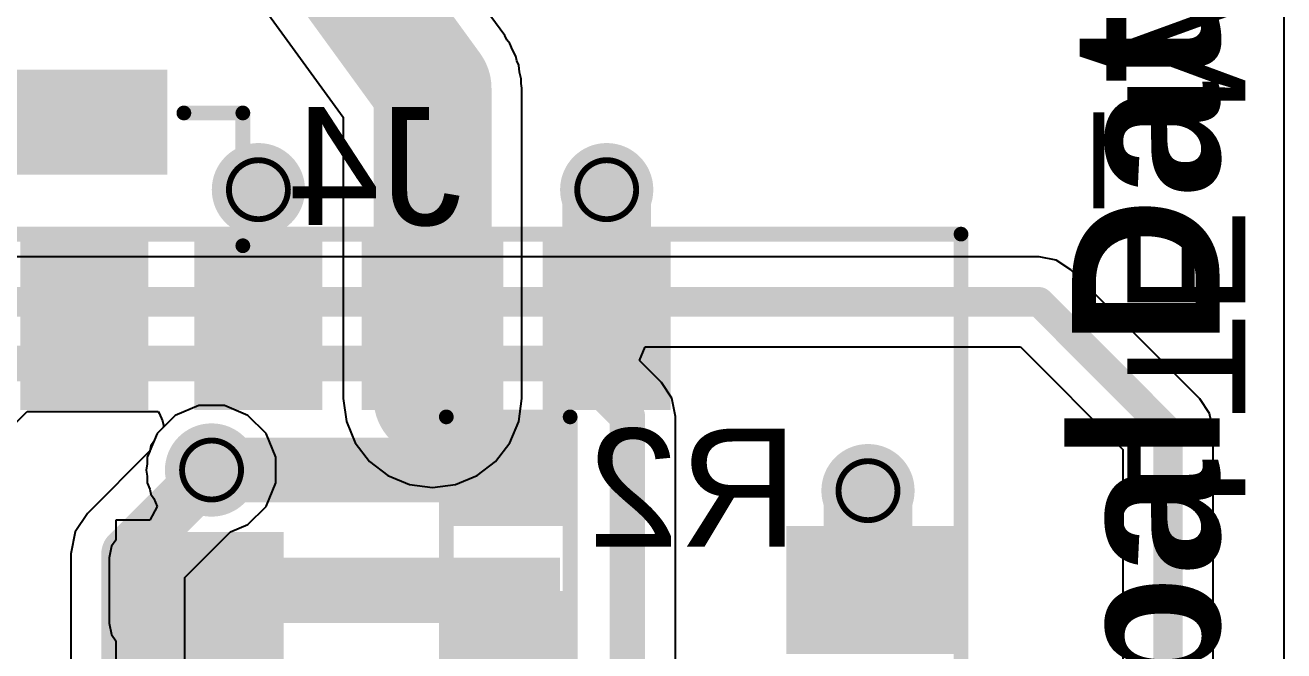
# Model space of a CAD drawing. Header units: inches. Extents: x 0 to 12.8, y -0.1 to 3.7.
# Drawn here: x 0.8492 to 1.276, y 1.2937 to 1.5057 of the extents above; entities that cross this region are included whole.
import ezdxf

# ---------------------------------------------------------------- set-up
doc = ezdxf.new("R2010")
doc.units = ezdxf.units.IN
doc.header["$MEASUREMENT"] = 0
for name, color, linetype in [('Bottom Layer', 5, 'Continuous'), ('Bottom Overlay', 54, 'Continuous'), ('Bottom Paste', 16, 'Continuous'), ('Bottom Solder', 6, 'Continuous'), ('Drill Drawing', 1, 'Continuous'), ('Top Layer', 1, 'Continuous'), ('Top Overlay', 2, 'Continuous'), ('Top Paste', 8, 'Continuous'), ('Top Solder', 216, 'Continuous'), ('Via Holes', 16, 'Continuous')]:
    doc.layers.add(name, color=color, linetype=linetype)
doc.styles.add('Arial', font='', dxfattribs={"height": 0.2})
doc.styles.add('Arial_Bold', font='', dxfattribs={"height": 0.2})
doc.styles.get('Arial').set_extended_font_data('Arial')
doc.styles.get('Arial_Bold').set_extended_font_data('Arial', bold=True)

# ---------------------------------------------------------------- blocks, each defined once
blk = doc.blocks.new('SIM7500E_4')
at = {"layer": 'Top Layer'}
for points in [[(0.63583, 0.11614), (0.63583, 0.06496), (0.60039, 0.06496), (0.60039, 0.11614)], [(0.69488, 0.11614), (0.69488, 0.06496), (0.65945, 0.06496), (0.65945, 0.11614)], [(0.75622, 0.11614), (0.75622, 0.06496), (0.71622, 0.06496), (0.71622, 0.11614)], [(0.81299, 0.11614), (0.81299, 0.06496), (0.77756, 0.06496), (0.77756, 0.11614)], [(0.91142, -0.01772), (0.86024, -0.01772), (0.86024, 0.01772), (0.91142, 0.01772)]]:
    blk.add_hatch(color=1, dxfattribs=at).paths.add_polyline_path(points)
at = {"layer": 'Top Paste'}
for points in [[(0.63583, 0.11614), (0.63583, 0.06496), (0.60039, 0.06496), (0.60039, 0.11614)], [(0.69488, 0.11614), (0.69488, 0.06496), (0.65945, 0.06496), (0.65945, 0.11614)], [(0.75622, 0.11614), (0.75622, 0.06496), (0.71622, 0.06496), (0.71622, 0.11614)], [(0.81299, 0.11614), (0.81299, 0.06496), (0.77756, 0.06496), (0.77756, 0.11614)], [(0.91142, -0.01772), (0.86024, -0.01772), (0.86024, 0.01772), (0.91142, 0.01772)]]:
    blk.add_hatch(color=8, dxfattribs=at).paths.add_polyline_path(points)
at = {"layer": 'Top Solder'}
for points in [[(0.63983, 0.12014), (0.63983, 0.06096), (0.59639, 0.06096), (0.59639, 0.12014)], [(0.69888, 0.12014), (0.69888, 0.06096), (0.65545, 0.06096), (0.65545, 0.12014)], [(0.76022, 0.12014), (0.76022, 0.06096), (0.71222, 0.06096), (0.71222, 0.12014)], [(0.81699, 0.12014), (0.81699, 0.06096), (0.77356, 0.06096), (0.77356, 0.12014)], [(0.91542, -0.02172), (0.85624, -0.02172), (0.85624, 0.02172), (0.91542, 0.02172)]]:
    blk.add_hatch(color=216, dxfattribs=at).paths.add_polyline_path(points)
at = {"layer": 'Top Overlay'}
for points in [[(-0.03356, 0.12061, 0.005, 0.005, 0), (0.91544, 0.12061, 0.005, 0.005, 0)], [(0.91544, -0.94639, 0.005, 0.005, 0), (0.91544, 0.12061, 0.005, 0.005, 0)]]:
    blk.add_lwpolyline(points, format="xyseb", dxfattribs=at)
blk.add_lwpolyline([(0.91419, 0.12061, 0.0025, 0.0025, 1), (0.91669, 0.12061, 0.0025, 0.0025, 1)], format="xyseb", close=True, dxfattribs=at)
blk.add_lwpolyline([(0.91419, 0.12061, 0.0025, 0.0025, 1), (0.91669, 0.12061, 0.0025, 0.0025, 1)], format="xyseb", close=True, dxfattribs=at)
blk = doc.blocks.new('XKNANO_113_B_6')
at = {"layer": 'Bottom Layer'}
for points in [[(0.24213, -0.16575), (0.26969, -0.16575), (0.26969, -0.24843), (0.24213, -0.24843)], [(0.0815, -0.24291), (0.11299, -0.24291), (0.11299, -0.2878), (0.0815, -0.2878)]]:
    blk.add_hatch(color=5, dxfattribs=at).paths.add_polyline_path(points)
at = {"layer": 'Bottom Paste'}
for points in [[(0.24213, -0.16575), (0.26969, -0.16575), (0.26969, -0.24843), (0.24213, -0.24843)], [(0.0815, -0.24291), (0.11299, -0.24291), (0.11299, -0.2878), (0.0815, -0.2878)]]:
    blk.add_hatch(color=16, dxfattribs=at).paths.add_polyline_path(points)
at = {"layer": 'Bottom Solder'}
for points in [[(0.23813, -0.16175), (0.27369, -0.16175), (0.27369, -0.25243), (0.23813, -0.25243)], [(0.04009, -0.23891), (0.07959, -0.23891), (0.07959, -0.2918), (0.04009, -0.2918)], [(0.0775, -0.23891), (0.11699, -0.23891), (0.11699, -0.2918), (0.0775, -0.2918)]]:
    blk.add_hatch(color=6, dxfattribs=at).paths.add_polyline_path(points)
at = {"layer": 'Bottom Overlay'}
for points in [[(0.259, -0.258, 0.005, 0.005, 0), (0.259, -0.278, 0.005, 0.005, 0)], [(0.214, -0.278, 0.005, 0.005, 0), (0.259, -0.278, 0.005, 0.005, 0)]]:
    blk.add_lwpolyline(points, format="xyseb", dxfattribs=at)
for points in [[(0.25775, -0.258, 0.0025, 0.0025, 1), (0.26025, -0.258, 0.0025, 0.0025, 1)], [(0.21275, -0.278, 0.0025, 0.0025, 1), (0.21525, -0.278, 0.0025, 0.0025, 1)], [(0.25775, -0.278, 0.0025, 0.0025, 1), (0.26025, -0.278, 0.0025, 0.0025, 1)], [(0.25775, -0.278, 0.0025, 0.0025, 1), (0.26025, -0.278, 0.0025, 0.0025, 1)]]:
    blk.add_lwpolyline(points, format="xyseb", close=True, dxfattribs=at)
blk = doc.blocks.new('R___0603_B_32')
at = {"layer": 'Bottom Layer'}
for points in [[(-0.045, -0.0175), (-0.045, 0.0175), (-0.015, 0.0175), (-0.015, -0.0175)], [(0.015, -0.0175), (0.015, 0.0175), (0.045, 0.0175), (0.045, -0.0175)]]:
    blk.add_hatch(color=5, dxfattribs=at).paths.add_polyline_path(points)
at = {"layer": 'Bottom Paste'}
for points in [[(-0.045, -0.0175), (-0.045, 0.0175), (-0.015, 0.0175), (-0.015, -0.0175)], [(0.015, -0.0175), (0.015, 0.0175), (0.045, 0.0175), (0.045, -0.0175)]]:
    blk.add_hatch(color=16, dxfattribs=at).paths.add_polyline_path(points)
at = {"layer": 'Bottom Solder'}
for points in [[(-0.049, -0.0215), (-0.049, 0.0215), (-0.011, 0.0215), (-0.011, -0.0215)], [(0.011, -0.0215), (0.011, 0.0215), (0.049, 0.0215), (0.049, -0.0215)]]:
    blk.add_hatch(color=6, dxfattribs=at).paths.add_polyline_path(points)
at = {"layer": 'Bottom Overlay'}
for points in [[(-0.048, -0.021, 0.005, 0.005, 0), (-0.048, 0.021, 0.005, 0.005, 0)], [(0.048, 0.021, 0.005, 0.005, 0), (-0.048, 0.021, 0.005, 0.005, 0)], [(0.048, -0.021, 0.005, 0.005, 0), (0.048, 0.021, 0.005, 0.005, 0)], [(0.048, -0.021, 0.005, 0.005, 0), (-0.048, -0.021, 0.005, 0.005, 0)]]:
    blk.add_lwpolyline(points, format="xyseb", dxfattribs=at)
for points in [[(-0.04925, 0.021, 0.0025, 0.0025, 1), (-0.04675, 0.021, 0.0025, 0.0025, 1)], [(-0.04925, 0.021, 0.0025, 0.0025, 1), (-0.04675, 0.021, 0.0025, 0.0025, 1)], [(0.04675, 0.021, 0.0025, 0.0025, 1), (0.04925, 0.021, 0.0025, 0.0025, 1)], [(0.04675, 0.021, 0.0025, 0.0025, 1), (0.04925, 0.021, 0.0025, 0.0025, 1)], [(-0.04925, -0.021, 0.0025, 0.0025, 1), (-0.04675, -0.021, 0.0025, 0.0025, 1)], [(-0.04925, -0.021, 0.0025, 0.0025, 1), (-0.04675, -0.021, 0.0025, 0.0025, 1)], [(0.04675, -0.021, 0.0025, 0.0025, 1), (0.04925, -0.021, 0.0025, 0.0025, 1)], [(0.04675, -0.021, 0.0025, 0.0025, 1), (0.04925, -0.021, 0.0025, 0.0025, 1)]]:
    blk.add_lwpolyline(points, format="xyseb", close=True, dxfattribs=at)

msp = doc.modelspace()

# ---------------------------------------------------------------- hatches: boundary and pattern name
at = {"layer": 'Bottom Layer'}
h = msp.add_hatch(color=5, dxfattribs=at)
edge = h.paths.add_edge_path()
edge.add_arc((0.92828, 1.45), 0.01181, 0, 360)
h = msp.add_hatch(color=5, dxfattribs=at)
edge = h.paths.add_edge_path()
edge.add_arc((1.04639, 1.45), 0.01181, 0, 360)
h = msp.add_hatch(color=5, dxfattribs=at)
edge = h.paths.add_edge_path()
edge.add_arc((0.91239, 1.355), 0.01181, 0, 360)
h = msp.add_hatch(color=5, dxfattribs=at)
edge = h.paths.add_edge_path()
edge.add_arc((1.135, 1.348), 0.01181, 0, 360)
for points in [[(0.88791, 1.30315), (1.0305, 1.30315), (1.0305, 1.32524), (0.88791, 1.32524)], [(0.9955, 1.24372), (1.0305, 1.24372), (1.0305, 1.31), (0.9955, 1.31)]]:
    msp.add_hatch(color=5, dxfattribs=at).paths.add_polyline_path(points)
at = {"layer": 'Bottom Solder'}
h = msp.add_hatch(color=6, dxfattribs=at)
edge = h.paths.add_edge_path()
edge.add_arc((0.92828, 1.45), 0.01581, 0, 360)
h = msp.add_hatch(color=6, dxfattribs=at)
edge = h.paths.add_edge_path()
edge.add_arc((1.04639, 1.45), 0.01581, 0, 360)
h = msp.add_hatch(color=6, dxfattribs=at)
edge = h.paths.add_edge_path()
edge.add_arc((0.91239, 1.355), 0.01581, 0, 360)
h = msp.add_hatch(color=6, dxfattribs=at)
edge = h.paths.add_edge_path()
edge.add_arc((1.135, 1.348), 0.01581, 0, 360)
at = {"layer": 'Top Layer'}
h = msp.add_hatch(color=1, dxfattribs=at)
edge = h.paths.add_edge_path()
edge.add_arc((0.92828, 1.45), 0.01181, 0, 360)
h = msp.add_hatch(color=1, dxfattribs=at)
edge = h.paths.add_edge_path()
edge.add_arc((1.04639, 1.45), 0.01181, 0, 360)
h = msp.add_hatch(color=1, dxfattribs=at)
edge = h.paths.add_edge_path()
edge.add_arc((0.91239, 1.355), 0.01181, 0, 360)
h = msp.add_hatch(color=1, dxfattribs=at)
edge = h.paths.add_edge_path()
edge.add_arc((1.135, 1.348), 0.01181, 0, 360)
at = {"layer": 'Top Solder'}
h = msp.add_hatch(color=216, dxfattribs=at)
edge = h.paths.add_edge_path()
edge.add_arc((0.92828, 1.45), 0.01581, 0, 360)
h = msp.add_hatch(color=216, dxfattribs=at)
edge = h.paths.add_edge_path()
edge.add_arc((1.04639, 1.45), 0.01581, 0, 360)
h = msp.add_hatch(color=216, dxfattribs=at)
edge = h.paths.add_edge_path()
edge.add_arc((0.91239, 1.355), 0.01581, 0, 360)
h = msp.add_hatch(color=216, dxfattribs=at)
edge = h.paths.add_edge_path()
edge.add_arc((1.135, 1.348), 0.01581, 0, 360)
at = {"layer": 'Via Holes'}
h = msp.add_hatch(color=7, dxfattribs=at)
edge = h.paths.add_edge_path()
edge.add_arc((0.92828, 1.45), 0.00591, 0, 360)
h = msp.add_hatch(color=7, dxfattribs=at)
edge = h.paths.add_edge_path()
edge.add_arc((1.04639, 1.45), 0.00591, 0, 360)
h = msp.add_hatch(color=7, dxfattribs=at)
edge = h.paths.add_edge_path()
edge.add_arc((0.91239, 1.355), 0.00591, 0, 360)
h = msp.add_hatch(color=7, dxfattribs=at)
edge = h.paths.add_edge_path()
edge.add_arc((1.135, 1.348), 0.00591, 0, 360)

# ---------------------------------------------------------------- linework, layer by layer
at = {"layer": 'Bottom Layer'}
for p, q in [((1.276, 1.93), (1.276, 1.13725)), ((1.193, 1.42729), (0.669, 1.42729)), ((1.19885, 1.42613), (1.193, 1.42729)), ((1.20381, 1.42281), (1.19885, 1.42613)), ((1.24753, 1.3791), (1.20381, 1.42281)), ((1.05754, 1.39209), (1.05945, 1.39671)), ((1.05945, 1.39671), (1.18667, 1.39671)), ((1.18667, 1.39671), (1.22142, 1.36195)), ((1.06495, 1.38468), (1.05754, 1.39209)), ((1.06848, 1.37938), (1.06495, 1.38468)), ((1.06973, 1.37314), (1.06848, 1.37938)), ((1.25084, 1.37414), (1.24753, 1.3791)), ((0.83081, 1.35574), (0.84985, 1.37478)), ((0.84985, 1.37478), (0.89425, 1.37478)), ((0.89425, 1.37478), (0.89461, 1.37428)), ((0.89461, 1.37428), (0.89578, 1.37162)), ((0.89578, 1.37162), (0.8962, 1.36978)), ((1.06973, 1.2684), (1.06973, 1.37314)), ((1.25201, 1.36829), (1.25084, 1.37414)), ((0.8939, 1.36735), (0.89279, 1.36468)), ((0.89594, 1.3694), (0.8939, 1.36735)), ((0.8962, 1.36978), (0.89594, 1.3694)), ((1.25201, 1.20071), (1.25201, 1.36829)), ((0.8918, 1.36319), (0.89145, 1.36144)), ((0.89279, 1.36468), (0.8918, 1.36319)), ((1.22142, 1.36195), (1.22142, 1.20705)), ((0.89145, 1.36144), (0.89058, 1.35934)), ((0.89058, 1.35934), (0.89058, 1.35707)), ((0.89058, 1.35707), (0.89017, 1.355)), ((0.89017, 1.355), (0.89058, 1.35293)), ((0.89058, 1.35293), (0.89058, 1.35066)), ((0.89058, 1.35066), (0.89145, 1.34856)), ((0.89145, 1.34856), (0.8918, 1.34681)), ((0.8918, 1.34681), (0.89279, 1.34532)), ((0.89279, 1.34532), (0.8939, 1.34265)), ((0.8939, 1.34265), (0.89148, 1.33799)), ((0.89148, 1.33799), (0.87991, 1.33799)), ((0.87991, 1.33799), (0.87991, 1.33127)), ((0.87849, 1.32915), (0.87772, 1.32524)), ((0.87991, 1.33127), (0.87849, 1.32915)), ((0.87772, 1.32524), (0.87772, 1.30315)), ((0.87772, 1.30315), (0.87849, 1.29925)), ((0.87849, 1.29925), (0.87991, 1.29713)), ((0.87991, 1.29713), (0.87991, 1.2905))]:
    msp.add_line(p, q, dxfattribs=at)
for points in [[(0.669, 1.412, 0.01, 0.01, 0), (1.193, 1.412, 0.01, 0.01, 0)], [(1.193, 1.412, 0.01, 0.01, 0), (1.23671, 1.36829, 0.01, 0.01, 0)], [(0.8431, 1.3911, 0.012, 0.012, 0), (1.03546, 1.3911, 0.012, 0.012, 0)], [(1.03546, 1.3911, 0.012, 0.012, 0), (1.05341, 1.37314, 0.012, 0.012, 0)], [(1.05341, 1.2684, 0.012, 0.012, 0), (1.05341, 1.37314, 0.012, 0.012, 0)], [(1.23671, 1.20071, 0.01, 0.01, 0), (1.23671, 1.36829, 0.01, 0.01, 0)], [(0.91158, 1.355, 0.022, 0.022, 0), (0.91239, 1.355, 0.022, 0.022, 0)], [(0.91239, 1.355, 0.022, 0.022, 0), (1.013, 1.355, 0.022, 0.022, 0)], [(0.90814, 1.31646, 0.015, 0.015, 0), (0.91035, 1.31424, 0.015, 0.015, 0)]]:
    msp.add_lwpolyline(points, format="xyseb", dxfattribs=at)
for points in [[(1.1905, 1.412, 0.005, 0.005, 1), (1.1955, 1.412, 0.005, 0.005, 1)], [(1.1905, 1.412, 0.005, 0.005, 1), (1.1955, 1.412, 0.005, 0.005, 1)], [(1.03246, 1.3911, 0.006, 0.006, 1), (1.03846, 1.3911, 0.006, 0.006, 1)], [(1.03246, 1.3911, 0.006, 0.006, 1), (1.03846, 1.3911, 0.006, 0.006, 1)], [(1.05041, 1.37314, 0.006, 0.006, 1), (1.05641, 1.37314, 0.006, 0.006, 1)], [(1.05041, 1.37314, 0.006, 0.006, 1), (1.05641, 1.37314, 0.006, 0.006, 1)], [(1.23421, 1.36829, 0.005, 0.005, 1), (1.23921, 1.36829, 0.005, 0.005, 1)], [(1.23421, 1.36829, 0.005, 0.005, 1), (1.23921, 1.36829, 0.005, 0.005, 1)], [(0.90608, 1.355, 0.011, 0.011, 1), (0.91708, 1.355, 0.011, 0.011, 1)], [(0.90689, 1.355, 0.011, 0.011, 1), (0.91789, 1.355, 0.011, 0.011, 1)], [(0.90689, 1.355, 0.011, 0.011, 1), (0.91789, 1.355, 0.011, 0.011, 1)], [(1.0075, 1.355, 0.011, 0.011, 1), (1.0185, 1.355, 0.011, 0.011, 1)], [(0.90439, 1.31646, 0.0075, 0.0075, 1), (0.91189, 1.31646, 0.0075, 0.0075, 1)], [(0.9066, 1.31424, 0.0075, 0.0075, 1), (0.9141, 1.31424, 0.0075, 0.0075, 1)]]:
    msp.add_lwpolyline(points, format="xyseb", close=True, dxfattribs=at)
at = {"layer": 'Drill Drawing'}
for points in [[(0.93828, 1.45, 0.002, 0.002, 1), (0.91828, 1.45, 0.002, 0.002, 1)], [(1.05639, 1.45, 0.002, 0.002, 1), (1.03639, 1.45, 0.002, 0.002, 1)], [(0.91778, 1.45, 0.001, 0.001, 1), (0.91878, 1.45, 0.001, 0.001, 1)], [(0.93778, 1.45, 0.001, 0.001, 1), (0.93878, 1.45, 0.001, 0.001, 1)], [(1.03589, 1.45, 0.001, 0.001, 1), (1.03689, 1.45, 0.001, 0.001, 1)], [(1.05589, 1.45, 0.001, 0.001, 1), (1.05689, 1.45, 0.001, 0.001, 1)], [(0.92239, 1.355, 0.002, 0.002, 1), (0.90239, 1.355, 0.002, 0.002, 1)], [(1.145, 1.348, 0.002, 0.002, 1), (1.125, 1.348, 0.002, 0.002, 1)], [(0.90189, 1.355, 0.001, 0.001, 1), (0.90289, 1.355, 0.001, 0.001, 1)], [(0.92189, 1.355, 0.001, 0.001, 1), (0.92289, 1.355, 0.001, 0.001, 1)], [(1.1245, 1.348, 0.001, 0.001, 1), (1.1255, 1.348, 0.001, 0.001, 1)], [(1.1445, 1.348, 0.001, 0.001, 1), (1.1455, 1.348, 0.001, 0.001, 1)]]:
    msp.add_lwpolyline(points, format="xyseb", close=True, dxfattribs=at)
at = {"layer": 'Top Layer'}
for p, q in [((1.27602, 1.93), (1.27602, 1.25614)), ((1.0118, 1.5022), (0.96795, 1.56246)), ((0.91902, 1.52685), (0.95707, 1.47455)), ((1.01256, 1.50079), (1.0118, 1.5022)), ((1.01354, 1.49952), (1.01256, 1.50079)), ((1.01444, 1.49734), (1.01354, 1.49952)), ((1.01557, 1.49526), (1.01444, 1.49734)), ((1.01595, 1.4937), (1.01557, 1.49526)), ((1.01656, 1.49223), (1.01595, 1.4937)), ((1.01687, 1.48988), (1.01656, 1.49223)), ((1.01742, 1.48758), (1.01687, 1.48988)), ((1.01738, 1.48598), (1.01742, 1.48758)), ((1.01759, 1.48439), (1.01738, 1.48598)), ((1.01759, 1.40094), (1.01759, 1.48439)), ((0.95707, 1.47455), (0.95707, 1.40094)), ((0.95707, 1.40094), (0.95707, 1.37929)), ((1.01759, 1.37929), (1.01759, 1.40094)), ((0.95707, 1.37929), (0.9581, 1.37146)), ((1.01656, 1.37146), (1.01759, 1.37929)), ((0.90805, 1.37681), (0.90003, 1.37349)), ((0.91673, 1.37681), (0.90805, 1.37681)), ((0.92474, 1.37349), (0.91673, 1.37681)), ((0.90003, 1.37349), (0.8939, 1.36735)), ((0.93088, 1.36735), (0.92474, 1.37349)), ((0.9581, 1.37146), (0.96113, 1.36416)), ((1.01354, 1.36416), (1.01656, 1.37146)), ((0.8939, 1.36735), (0.89146, 1.36147)), ((0.9342, 1.35934), (0.93088, 1.36735)), ((0.96113, 1.36416), (0.96593, 1.35789)), ((1.00873, 1.35789), (1.01354, 1.36416)), ((0.89146, 1.36147), (0.8703, 1.34031)), ((0.9342, 1.35066), (0.9342, 1.35934)), ((0.96593, 1.35789), (0.9722, 1.35309)), ((1.00246, 1.35309), (1.00873, 1.35789)), ((0.9722, 1.35309), (0.9795, 1.35006)), ((0.99516, 1.35006), (1.00246, 1.35309)), ((0.93088, 1.34265), (0.9342, 1.35066)), ((0.9795, 1.35006), (0.98733, 1.34903)), ((0.98733, 1.34903), (0.99516, 1.35006)), ((0.8703, 1.34031), (0.8661, 1.33403)), ((0.92474, 1.33651), (0.93088, 1.34265)), ((0.91886, 1.33407), (0.92474, 1.33651)), ((0.8661, 1.33403), (0.86463, 1.32661)), ((0.90337, 1.31859), (0.91886, 1.33407)), ((0.86463, 1.32661), (0.86463, 0.99639)), ((0.90337, 1.00441), (0.90337, 1.31859))]:
    msp.add_line(p, q, dxfattribs=at)
for points in [[(0.94348, 1.54465, 0.04, 0.04, 0), (0.98733, 1.48439, 0.04, 0.04, 0)], [(0.98733, 1.40094, 0.04, 0.04, 0), (0.98733, 1.48439, 0.04, 0.04, 0)], [(1.04639, 1.40094, 0.03, 0.03, 0), (1.04639, 1.45, 0.03, 0.03, 0)], [(0.98733, 1.37929, 0.04, 0.04, 0), (0.98733, 1.40094, 0.04, 0.04, 0)], [(0.884, 1.32661, 0.018, 0.018, 0), (0.91239, 1.355, 0.018, 0.018, 0)], [(1.135, 1.31633, 0.03, 0.03, 0), (1.135, 1.348, 0.03, 0.03, 0)], [(0.884, 0.99639, 0.018, 0.018, 0), (0.884, 1.32661, 0.018, 0.018, 0)], [(1.133, 1.31433, 0.015, 0.015, 0), (1.135, 1.31633, 0.015, 0.015, 0)]]:
    msp.add_lwpolyline(points, format="xyseb", dxfattribs=at)
for points in [[(0.97733, 1.48439, 0.02, 0.02, 1), (0.99733, 1.48439, 0.02, 0.02, 1)], [(0.97733, 1.48439, 0.02, 0.02, 1), (0.99733, 1.48439, 0.02, 0.02, 1)], [(1.03889, 1.45, 0.015, 0.015, 1), (1.05389, 1.45, 0.015, 0.015, 1)], [(0.97733, 1.40094, 0.02, 0.02, 1), (0.99733, 1.40094, 0.02, 0.02, 1)], [(0.97733, 1.40094, 0.02, 0.02, 1), (0.99733, 1.40094, 0.02, 0.02, 1)], [(1.03889, 1.40094, 0.015, 0.015, 1), (1.05389, 1.40094, 0.015, 0.015, 1)], [(0.97733, 1.37929, 0.02, 0.02, 1), (0.99733, 1.37929, 0.02, 0.02, 1)], [(0.90789, 1.355, 0.009, 0.009, 1), (0.91689, 1.355, 0.009, 0.009, 1)], [(1.1275, 1.348, 0.015, 0.015, 1), (1.1425, 1.348, 0.015, 0.015, 1)], [(0.8795, 1.32661, 0.009, 0.009, 1), (0.8885, 1.32661, 0.009, 0.009, 1)], [(0.8795, 1.32661, 0.009, 0.009, 1), (0.8885, 1.32661, 0.009, 0.009, 1)], [(1.1275, 1.31633, 0.015, 0.015, 1), (1.1425, 1.31633, 0.015, 0.015, 1)], [(1.13125, 1.31633, 0.0075, 0.0075, 1), (1.13875, 1.31633, 0.0075, 0.0075, 1)], [(1.12925, 1.31433, 0.0075, 0.0075, 1), (1.13675, 1.31433, 0.0075, 0.0075, 1)]]:
    msp.add_lwpolyline(points, format="xyseb", close=True, dxfattribs=at)

# ---------------------------------------------------------------- block references
for name, p, rotation in [('XKNANO_113_B_6', (0.645, 1.217), 90), ('R___0603_B_32', (1.013, 1.325), 270)]:
    msp.add_blockref(name, p, dxfattribs=dict(rotation=rotation))
msp.add_blockref('SIM7500E_4', (0.25111, 1.31433))

# ---------------------------------------------------------------- texts
at = {"layer": 'Bottom Overlay', "style": 'Arial', "text_generation_flag": 2}
msp.add_text('LTE_Module-v2.0', height=0.04, rotation=270, dxfattribs=at).set_placement((1.223, 1.342))
for s, p in [('J4', (0.99732, 1.43801)), ('R2', (1.11132, 1.32901))]:
    msp.add_text(s, height=0.04, dxfattribs=at).set_placement(p)
at = {"layer": 'Top Overlay', "style": 'Arial_Bold'}
msp.add_text('© Netavo Global Data Services Ltd', height=0.05, rotation=90, dxfattribs=at).set_placement((1.25422, 0.837))

doc.saveas('drawing.dxf')
